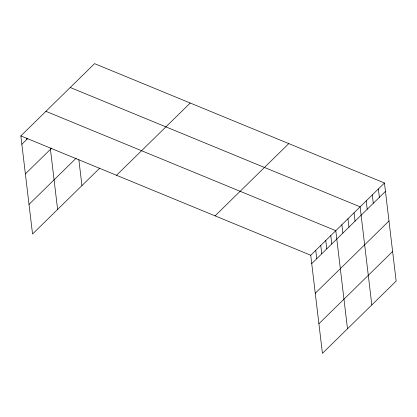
<?xml version="1.0" encoding="UTF-8"?>
<svg xmlns="http://www.w3.org/2000/svg" width="417" height="417" viewBox="0 0 417 417"><rect width="100%" height="100%" fill="white"/><g stroke="black" fill="none" stroke-linecap="round" stroke-linejoin="round"><path stroke-width="0.63" d="M99.752 168.14L32.547 234.015L20.85 135.906L94.57 63.645L384.453 182.985L396.15 281.094L322.43 353.355L310.733 255.246L384.453 182.985M21.851 144.282L27.772 138.475M25.38 173.894L51.75 148.045M29.018 204.403L76.238 158.116M116.51 175.286L190.23 103.025M215.073 215.865L288.788 143.604M311.728 263.627L385.449 191.367M315.262 293.234L388.983 220.974M318.901 323.743L392.621 251.482M70.244 87.492L360.121 206.832L371.823 304.942M45.917 111.334L335.794 230.679L347.497 328.789M20.85 135.906L310.733 255.246M378.37 188.948L379.371 197.324M372.287 194.911L373.288 203.287M366.204 200.874L367.205 209.251M354.043 212.795L355.039 221.172M347.96 218.758L348.961 227.135M341.877 224.716L342.878 233.098M330.785 235.595L331.781 243.971M325.771 240.505L326.772 248.886M320.756 245.42L321.757 253.797M315.742 250.336L316.743 258.712M78.849 159.69L81.94 185.596M50.295 148.092L57.614 209.443M26.709 138.079L26.86 139.367"/></g></svg>
